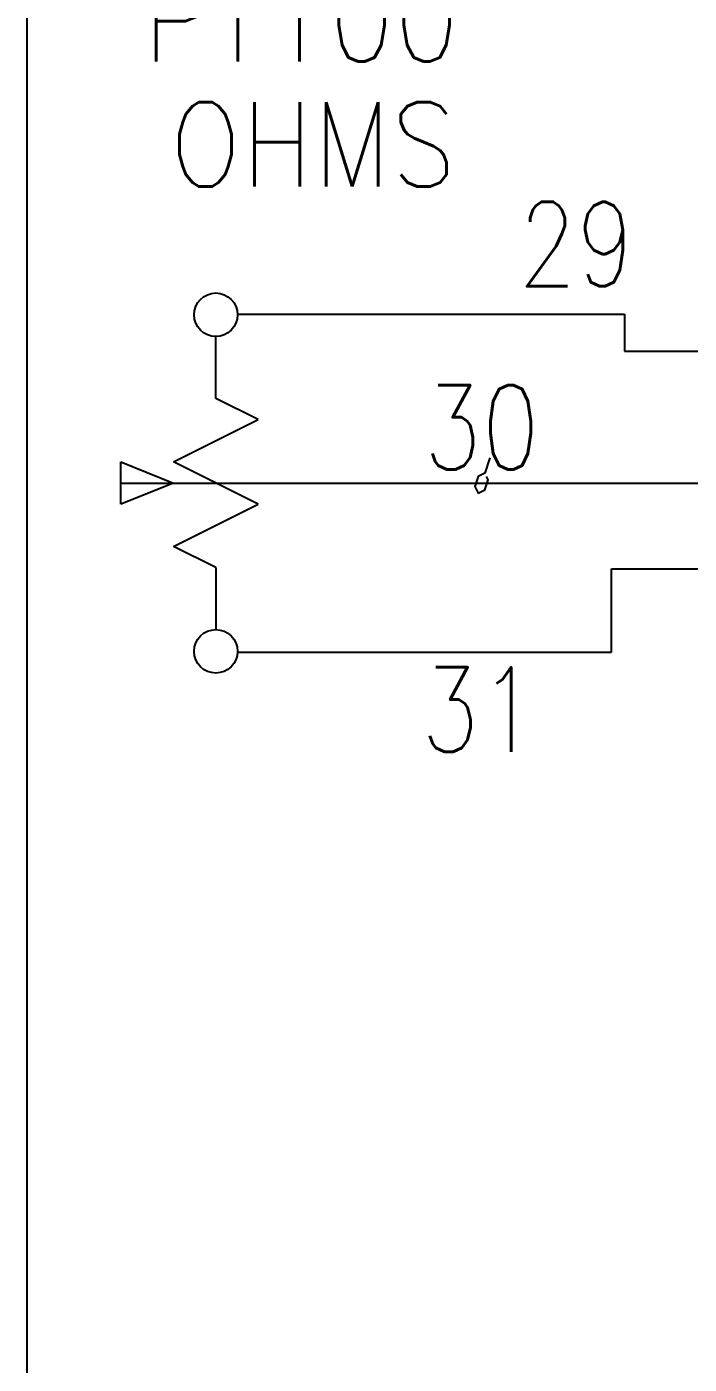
# Model space of a CAD drawing. Header units: millimetres. Extents: x 123.5 to 144.3, y 105.4 to 121.6.
# Drawn here: x 123.506 to 125.467, y 112.131 to 116.088 of the extents above; entities that cross this region are included whole.
import ezdxf
from ezdxf.enums import TextEntityAlignment as Align

# ---------------------------------------------------------------- set-up
doc = ezdxf.new("R2010")
doc.units = ezdxf.units.MM
for name, color, linetype in [('MISC', 7, 'Continuous'), ('SYMS', 7, 'Continuous'), ('TAGS', 250, 'Continuous'), ('WIREFIXED', 7, 'Continuous'), ('WIRES', 7, 'Continuous')]:
    doc.layers.add(name, color=color, linetype=linetype)
doc.styles.add('WD', font='romans.shx')

# ---------------------------------------------------------------- blocks, each defined once
blk = doc.blocks.new('VVR1TZR')
for p, q in [((0, 0.125), (0, 0.2168)), ((0.0625, 0.0938), (0, 0.125)), ((-0.0625, 0.0312), (0.0625, 0.0938)), ((-0.1406, -0.0312), (-0.1406, 0.0312)), ((-0.1406, 0.0312), (-0.0625, 0)), ((0.0625, -0.0312), (-0.0625, 0.0312)), ((-0.0625, 0), (-0.1406, -0.0312)), ((-0.0625, -0.0938), (0.0625, -0.0312)), ((0, -0.125), (-0.0625, -0.0938)), ((0, -0.125), (0, -0.2168))]:
    blk.add_line(p, q)
for centre in [(0, 0.249), (0, -0.249)]:
    blk.add_circle(centre, 0.0322)
at = {"style": 'WD', "width": 0.7}
for tag, p in [('INST', (0.1562, 0.5599)), ('LOC', (0.1562, 0.3903))]:
    blk.add_attdef(tag, text='', height=0.125, dxfattribs=at).set_placement(p, align=Align.TOP_LEFT)
at = {"linetype": 'Continuous', "style": 'WD', "flags": 8}
for tag, p in [('TERM01', (-0.0625, 0.2812)), ('TERM03', (-0.0781, 0.0469))]:
    blk.add_attdef(tag, text='', height=0.125, dxfattribs=at).set_placement(p, align=Align.RIGHT)
at = {"color": 7, "style": 'WD', "flags": 1}
for tag, p in [('X2TERM01', (0, 0.2812)), ('X4TERM01', (-0.0312, 0.25)), ('X1TERM01', (0.0312, 0.25)), ('X4TERM03', (-0.1406, 0)), ('X4TERM02', (-0.0312, -0.25)), ('X1TERM02', (0.0312, -0.25)), ('X8TERM02', (0, -0.2812))]:
    blk.add_attdef(tag, p, '', height=0.0125, dxfattribs=at)
at = {"style": 'WD'}
for tag, p, width in [('RATING1', (0.1562, 0.1091), 0.9), ('TAG1', (0.1531, -0.0472), 0.9), ('DESC1', (0.1562, -0.2034), 0.7), ('DESC2', (0.1562, -0.3597), 0.7)]:
    blk.add_attdef(tag, p, '', height=0.125, dxfattribs=dict(at, width=width))
at = {"style": 'WD', "flags": 9}
blk.add_attdef('FAMILY', text='', height=0.01, dxfattribs=at).set_placement((-0.2191, -0.0659), align=Align.CENTER)
at = {"linetype": 'Continuous', "style": 'WD', "flags": 9}
for tag, p in [('CAT', (-0.2211, -0.0835)), ('MFG', (-0.2211, -0.0986))]:
    blk.add_attdef(tag, text='', height=0.01, dxfattribs=at).set_placement(p, align=Align.MIDDLE)
blk.add_attdef('ASSYCODE', text='', height=0.01, dxfattribs=at).set_placement((-0.2188, -0.125), align=Align.CENTER)
at = {"linetype": 'Continuous', "style": 'WD', "flags": 8}
blk.add_attdef('TERM02', text='', height=0.125, dxfattribs=at).set_placement((-0.0625, -0.2812), align=Align.TOP_RIGHT)
blk = doc.blocks.new('WD_WNH')
at = {"linetype": 'Continuous', "style": 'WD', "width": 0.8}
blk.add_attdef('WIRENO', text='', height=0.125, dxfattribs=at).set_placement((0, 0.0625), align=Align.CENTER)
at = {"style": 'WD', "flags": 1}
for tag, p in [('W01USER', (0, 0.0781)), ('W02USER', (0, 0.0703)), ('W03USER', (0, 0.0625)), ('W04USER', (0, 0.0547)), ('W05USER', (0, 0.0469)), ('W06USER', (0, 0.0391)), ('W07USER', (0, 0.0312)), ('W08USER', (0, 0.0234)), ('W09USER', (0, 0.0156)), ('W10USER', (0, 0.0078))]:
    blk.add_attdef(tag, text='', height=0.005, dxfattribs=at).set_placement(p, align=Align.CENTER)
blk = doc.blocks.new('WD_WNV')
at = {"style": 'WD', "flags": 1}
for tag, p in [('W01USER', (-0.0625, 0.0938)), ('W02USER', (-0.0625, 0.0859)), ('W03USER', (-0.0625, 0.0781)), ('W04USER', (-0.0625, 0.0703)), ('W05USER', (-0.0625, 0.0625)), ('W06USER', (-0.0625, 0.0547)), ('W07USER', (-0.0625, 0.0469)), ('W08USER', (-0.0625, 0.0391)), ('W09USER', (-0.0625, 0.0312)), ('W10USER', (-0.0625, 0.0234))]:
    blk.add_attdef(tag, text='', height=0.005, dxfattribs=at).set_placement(p, align=Align.CENTER)
at = {"linetype": 'Continuous', "style": 'WD', "width": 0.8}
blk.add_attdef('WIRENO', text='', height=0.125, dxfattribs=at).set_placement((-0.05, 0), align=Align.MIDDLE_RIGHT)

msp = doc.modelspace()

# ---------------------------------------------------------------- linework, layer by layer
at = {"color": 7, "linetype": 'Continuous'}
msp.add_line((123.5055, 121.5905), (123.5055, 105.4055), dxfattribs=at)
at = {"layer": 'WIREFIXED'}
msp.add_lwpolyline([(124.8765, 114.8131), (124.8613, 114.7677), (124.8416, 114.7578), (124.8317, 114.7282), (124.8416, 114.7084), (124.8613, 114.7183), (124.8712, 114.748), (124.8663, 114.7578)], dxfattribs=at)
at = {"layer": 'WIRES'}
for p, q in [((124.1277, 115.2381), (125.275, 115.2381)), ((125.275, 115.2381), (125.275, 115.128)), ((125.275, 115.128), (125.9775, 115.128)), ((123.7839, 114.7381), (125.919, 114.7381)), ((125.236, 114.2381), (125.236, 114.4846)), ((125.236, 114.4846), (125.958, 114.4846)), ((124.1277, 114.2381), (125.236, 114.2381))]:
    msp.add_line(p, q, dxfattribs=at)

# ---------------------------------------------------------------- block references
at = {"layer": 'SYMS'}
ref = msp.add_blockref('VVR1TZR', (124.0652, 114.7381), dxfattribs=dict(at, xscale=2, yscale=2, zscale=2))
ref.add_attrib('RATING1', 'OHMS', (123.9286, 115.6154), dxfattribs={"layer": 'MISC', "height": 0.25, "style": 'WD', "width": 0.9})
ref.add_attrib('TAG1', 'PT100', (123.8505, 115.9858), dxfattribs={"layer": 'TAGS', "height": 0.25, "style": 'WD', "width": 0.9})
at = {"layer": 'WIREFIXED'}
ref = msp.add_blockref('WD_WNH', (125.1086, 115.0492), dxfattribs=dict(at, xscale=2, yscale=2, zscale=2))
ref.add_attrib('WIRENOF', '29', dxfattribs={"linetype": 'Continuous', "height": 0.25, "style": 'WD', "width": 0.8}).set_placement((125.1323, 115.2453), align=Align.BOTTOM_CENTER)
ref = msp.add_blockref('WD_WNH', (124.8515, 114.7381), dxfattribs=dict(at, xscale=2, yscale=2, zscale=2))
ref.add_attrib('WIRENOF', '30', dxfattribs={"linetype": 'Continuous', "height": 0.25, "style": 'WD', "width": 0.8}).set_placement((124.852, 114.7032), align=Align.BOTTOM_CENTER)
ref = msp.add_blockref('WD_WNV', (125.236, 114.3614), dxfattribs=dict(at, xscale=2, yscale=2, zscale=2))
ref.add_attrib('WIRENOF', '31', dxfattribs={"linetype": 'Continuous', "height": 0.25, "style": 'WD', "width": 0.8}).set_placement((125.0162, 114.0678), align=Align.MIDDLE_RIGHT)

doc.saveas('drawing.dxf')
